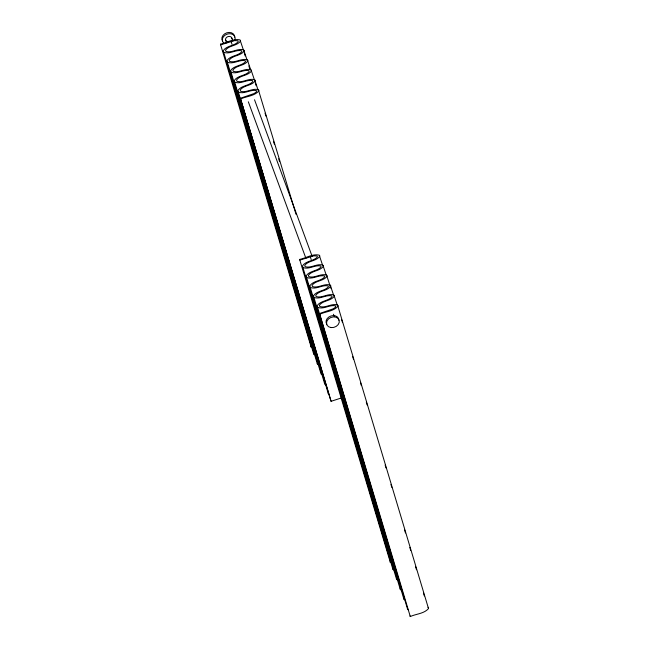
<?xml version="1.0" encoding="UTF-8"?>
<svg xmlns="http://www.w3.org/2000/svg" width="649" height="649" viewBox="0 0 649 649"><rect width="100%" height="100%" fill="white"/><g stroke="black" fill="none" stroke-linecap="round" stroke-linejoin="round"><path stroke-width="0.97" d="M314.351 354.695L313.686 353.989L223.248 50.703C226.655 45.438 234.305 46.193 238.232 41.706L237.891 40.765L234.597 40.595L220.676 44.822L220.441 44.164C226.817 42.883 233.291 38.34 240.025 39.873L243.448 50.119M318.018 364.649L317.345 363.951L226.915 60.657C230.314 55.4 237.972 56.155 241.899 51.66L241.55 50.719C235.619 49.462 229.819 54.516 223.856 52.334L223.183 51.636M321.677 374.611L321.012 373.913L230.582 70.619C233.981 65.354 241.631 66.117 245.565 61.623L245.217 60.681C239.286 59.424 233.486 64.478 227.515 62.296L226.85 61.598M325.344 384.573L324.678 383.875L234.248 80.581C237.648 75.316 245.298 76.079 249.224 71.585L248.883 70.644C242.953 69.386 237.145 74.432 231.182 72.258L230.517 71.56M240.544 40.425L240.495 41.163C236.869 46.111 229.138 45.211 225.511 50.16L225.99 51.449C231.944 53.242 237.729 48.034 243.683 49.835L247.399 61.047M329.011 394.535L328.345 393.829L237.907 90.544C241.314 85.279 248.965 86.033 252.891 81.547L252.542 80.606C246.612 79.34 240.811 84.394 234.849 82.212L234.184 81.514M244.211 50.387L244.162 51.125C240.528 56.074 232.804 55.173 229.178 60.122L229.649 61.412C235.611 63.204 241.387 57.996 247.35 59.797L250.774 70.035M247.877 60.349L247.821 61.087C244.194 66.028 236.471 65.135 232.845 70.076L233.316 71.366C239.278 73.167 245.054 67.958 251.017 69.759L254.44 79.997M251.536 70.303L251.488 71.041C247.861 75.99 240.138 75.089 236.504 80.038L236.982 81.328C242.937 83.129 248.721 77.921 254.676 79.713L258.391 90.925M255.203 80.265L255.154 81.003C251.528 85.952 243.797 85.051 240.171 90L240.641 91.29C246.604 93.083 252.38 87.875 258.343 89.676L295.993 214.267M258.87 90.227L258.821 90.965C254.367 96.174 246.425 96.222 240.592 98.948L240.349 98.291L254.083 93.545L256.104 92.142L256.59 90.965L256.209 90.56C250.279 89.302 244.478 94.356 238.508 92.174L237.842 91.477M393.545 569.936L392.88 569.238L302.45 265.944C305.849 260.687 313.499 261.442 317.426 256.955L317.085 256.006L313.792 255.844L299.879 260.071L299.635 259.413C306.012 258.132 312.485 253.589 319.219 255.122L322.642 265.368M397.212 579.898L396.547 579.2L306.109 275.906C309.516 270.649 317.166 271.404 321.093 266.909L320.744 265.968C314.814 264.711 309.013 269.765 303.051 267.583L302.385 266.885M400.871 589.86L400.206 589.162L309.776 285.868C313.175 280.603 320.833 281.366 324.76 276.872L324.411 275.93C318.481 274.673 312.68 279.719 306.709 277.545L306.044 276.847M404.538 599.822L403.873 599.116L313.443 295.83C316.842 290.565 324.492 291.32 328.426 286.834L328.078 285.893C322.147 284.627 316.347 289.681 310.376 287.507L309.711 286.801M319.746 255.674L319.689 256.412C316.063 261.36 308.34 260.46 304.706 265.409L305.184 266.698C311.147 268.491 316.923 263.283 322.877 265.084L326.309 275.322M313.686 353.989L313.751 353.056M408.205 609.776L407.54 609.078L317.101 305.784C320.509 300.528 328.159 301.282 332.085 296.796L331.744 295.847C325.806 294.589 320.006 299.643 314.043 297.461L313.378 296.763M323.405 265.636L323.356 266.374C319.73 271.323 311.999 270.422 308.372 275.371L308.843 276.661C314.806 278.453 320.582 273.245 326.544 275.046L330.844 288.188M317.345 363.951L317.41 363.018M327.072 275.598L327.023 276.336C323.389 281.277 315.665 280.384 312.039 285.325L312.51 286.615C318.472 288.416 324.249 283.207 330.211 285L333.635 295.246M330.739 285.552L330.682 286.29C327.055 291.239 319.332 290.338 315.698 295.287L316.177 296.577C322.139 298.378 327.915 293.17 333.878 294.962L337.302 305.208M324.678 383.875L324.743 382.934M334.397 295.514L334.349 296.252C330.722 301.201 322.999 300.3 319.365 305.249L319.843 306.539C325.798 308.332 331.582 303.124 337.537 304.925L428.51 608.567C424.065 613.784 416.123 613.824 410.29 616.55L410.046 615.893M328.345 393.829L328.41 392.896M338.064 305.476L338.015 306.214C333.57 311.423 325.628 311.471 319.787 314.197L319.543 313.532L333.278 308.794L335.298 307.391L335.793 306.214L335.403 305.809C329.473 304.551 323.673 309.605 317.71 307.423L317.037 306.726M392.88 569.238L392.945 568.305M396.547 579.2L396.612 578.267M400.206 589.162L400.271 588.221M403.873 599.116L403.938 598.183M407.54 609.078L407.604 608.145M240.349 98.291L330.844 400.644L331.087 401.301L341.82 397.821M428.04 607.277L428.559 607.829M231.831 38.072L232.877 40.919M254.53 99.759L312.145 256.363M333.448 314.254L334.146 316.152M225.625 40.084L226.671 42.931M248.324 101.779L305.939 258.375M310.936 346.525L311.179 347.183L220.441 44.164M390.13 561.766L390.373 562.432L299.635 259.413M341.65 319.738L342.526 322.65M352.675 356.569L353.543 359.473M360.503 382.732L361.379 385.636M366.304 402.112L367.18 405.025M385.157 465.106L386.033 468.01M390.958 484.487L391.834 487.391M404.595 530.03L405.463 532.943M409.811 547.48L410.687 550.384M415.62 566.861L416.488 569.765M423.448 593.024L424.316 595.928M310.311 256.688L311.187 259.592M265.068 113.218L265.936 116.122M273.48 141.32L274.349 144.224M278.697 158.762L279.573 161.666M255.308 82.902L256.185 85.814M248.851 65.89L249.719 68.802M244.316 53.023L245.184 55.936M319.543 313.532L410.29 616.55M231.117 41.439L231.993 44.343M240.592 98.948L331.087 401.301M227.061 41.544A3.269 2.588 -20.2 0 1 225.763 38.486A3.269 2.588 -20.2 0 1 229.373 36.409A3.269 2.588 -20.2 0 1 231.92 38.745M222.615 41.033A6.563 5.192 -20.2 0 1 226.761 32.807A6.563 5.192 -20.2 0 1 234.662 37.123M224.075 43.321A6.563 5.192 -20.2 0 1 223.581 36.571A6.563 5.192 -20.2 0 1 231.596 33.967A6.563 5.192 -20.2 0 1 234.873 39.816M326.804 324.208A6.563 5.192 -20.2 0 1 330.949 315.982A6.563 5.192 -20.2 0 1 338.851 320.298M331.087 327.575A6.563 5.192 -20.2 0 0 339.151 320.225A6.563 5.192 -20.2 0 0 328.508 318.951A6.563 5.192 -20.2 0 0 331.087 327.575"/></g></svg>
